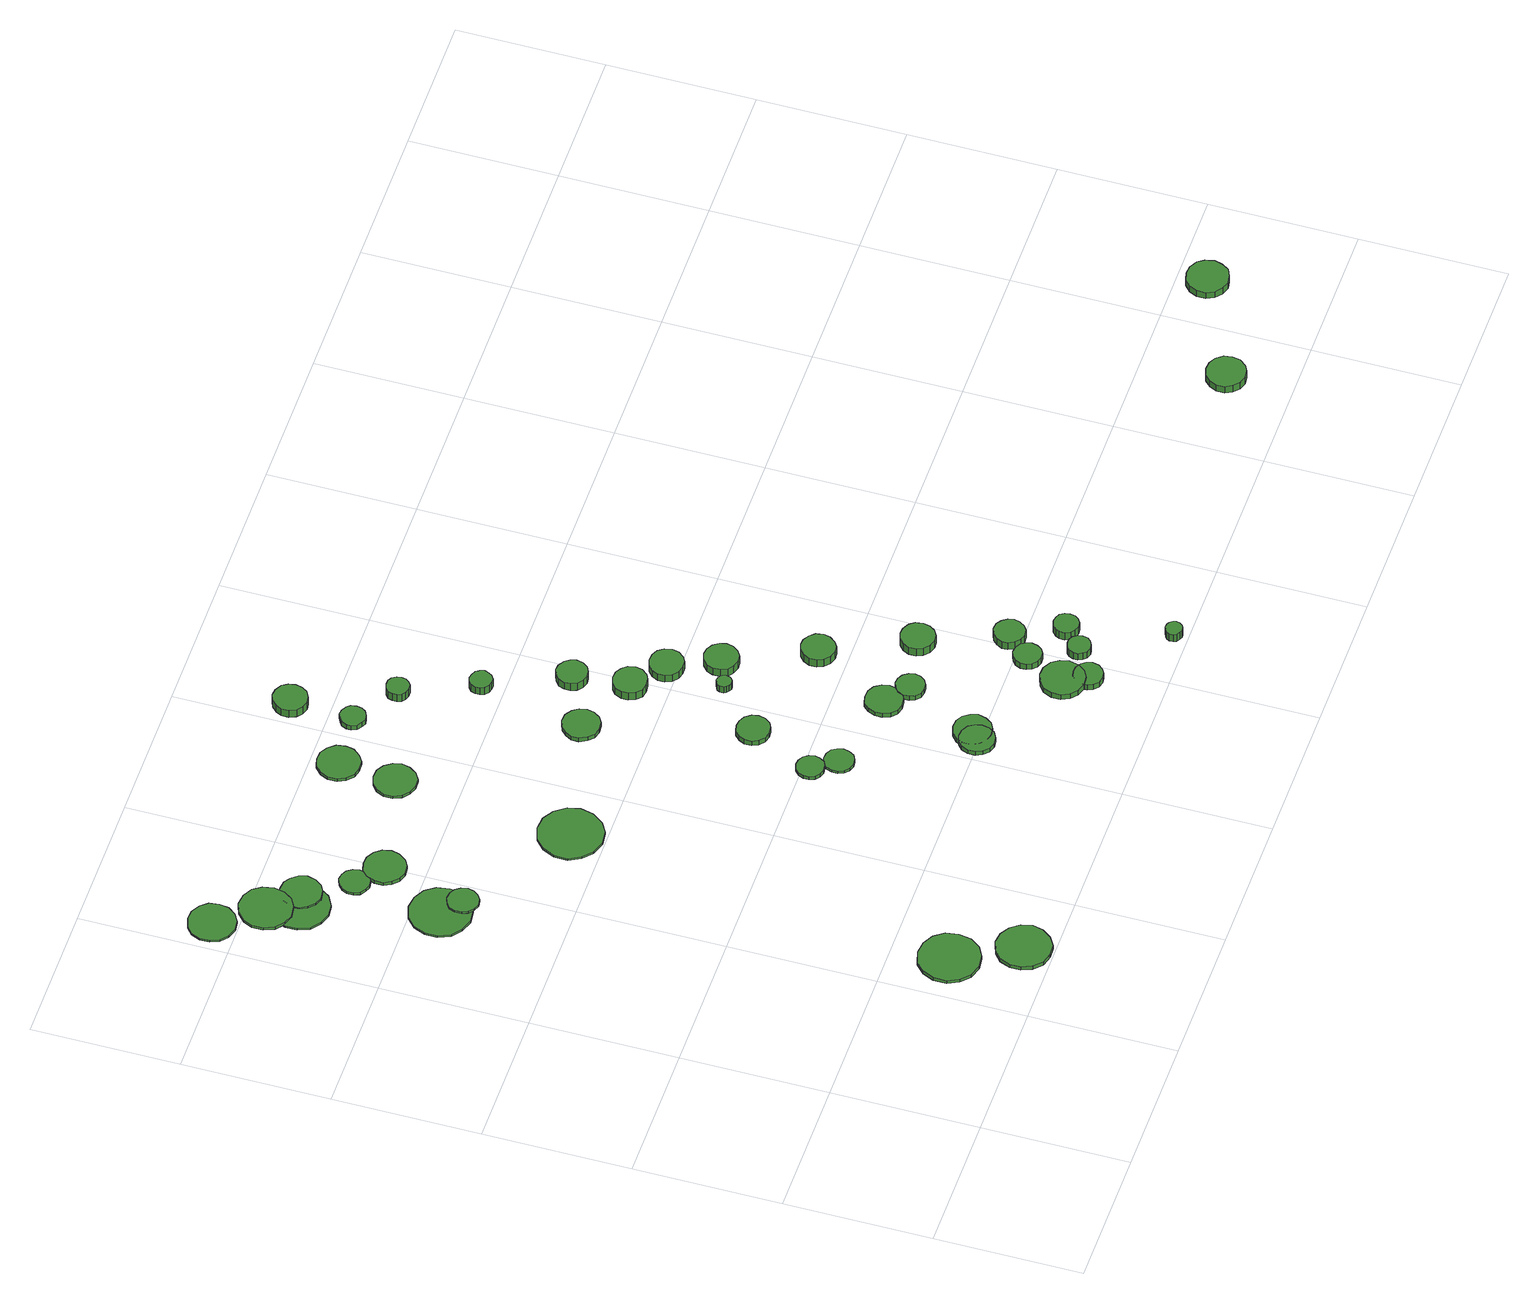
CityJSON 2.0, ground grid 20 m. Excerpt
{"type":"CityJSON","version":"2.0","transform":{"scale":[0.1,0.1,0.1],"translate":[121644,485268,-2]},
"CityObjects":{
"tree1":{"type":"SolitaryVegetationObject","attributes":{"function":"something"},"geometry":[{"type":"MultiSurface","lod":"1","boundaries":[[[0,1,2,3,4,5,6,7,8,9,10,11,12,13,14]],[[15,16,17,18,19,20,21,22,23,24,25,26,27,28,29]],[[0,29,28,1]],[[1,28,27,2]],[[2,27,26,3]],[[3,26,25,4]],[[4,25,24,5]],[[5,24,23,6]],[[6,23,22,7]],[[7,22,21,8]],[[8,21,20,9]],[[9,20,19,10]],[[10,19,18,11]],[[11,18,17,12]],[[12,17,16,13]],[[13,16,15,14]],[[14,15,29,0]]]}]},
"tree2":{"type":"SolitaryVegetationObject","attributes":{"function":"something"},"geometry":[{"type":"MultiSurface","lod":"1","boundaries":[[[30,31,32,33,34,35,36,37,38,39,40,41,42,43,44]],[[45,46,47,48,49,50,51,52,53,54,55,56,57,58,59]],[[30,59,58,31]],[[31,58,57,32]],[[32,57,56,33]],[[33,56,55,34]],[[34,55,54,35]],[[35,54,53,36]],[[36,53,52,37]],[[37,52,51,38]],[[38,51,50,39]],[[39,50,49,40]],[[40,49,48,41]],[[41,48,47,42]],[[42,47,46,43]],[[43,46,45,44]],[[44,45,59,30]]]}]},
"tree3":{"type":"SolitaryVegetationObject","attributes":{"function":"something"},"geometry":[{"type":"MultiSurface","lod":"1","boundaries":[[[60,61,62,63,64,65,66,67,68,69,70,71,72,73,74]],[[75,76,77,78,79,80,81,82,83,84,85,86,87,88,89]],[[60,89,88,61]],[[61,88,87,62]],[[62,87,86,63]],[[63,86,85,64]],[[64,85,84,65]],[[65,84,83,66]],[[66,83,82,67]],[[67,82,81,68]],[[68,81,80,69]],[[69,80,79,70]],[[70,79,78,71]],[[71,78,77,72]],[[72,77,76,73]],[[73,76,75,74]],[[74,75,89,60]]]}]},
"tree4":{"type":"SolitaryVegetationObject","attributes":{"function":"something"},"geometry":[{"type":"MultiSurface","lod":"1","boundaries":[[[90,91,92,93,94,95,96,97,98,99,100,101,102,103,104]],[[105,106,107,108,109,110,111,112,113,114,115,116,117,118,119]],[[90,119,118,91]],[[91,118,117,92]],[[92,117,116,93]],[[93,116,115,94]],[[94,115,114,95]],[[95,114,113,96]],[[96,113,112,97]],[[97,112,111,98]],[[98,111,110,99]],[[99,110,109,100]],[[100,109,108,101]],[[101,108,107,102]],[[102,107,106,103]],[[103,106,105,104]],[[104,105,119,90]]]}]},
"tree5":{"type":"SolitaryVegetationObject","attributes":{"function":"something"},"geometry":[{"type":"MultiSurface","lod":"1","boundaries":[[[120,121,122,123,124,125,126,127,128,129,130,131,132,133,134]],[[135,136,137,138,139,140,141,142,143,144,145,146,147,148,149]],[[120,149,148,121]],[[121,148,147,122]],[[122,147,146,123]],[[123,146,145,124]],[[124,145,144,125]],[[125,144,143,126]],[[126,143,142,127]],[[127,142,141,128]],[[128,141,140,129]],[[129,140,139,130]],[[130,139,138,131]],[[131,138,137,132]],[[132,137,136,133]],[[133,136,135,134]],[[134,135,149,120]]]}]},
"tree6":{"type":"SolitaryVegetationObject","attributes":{"function":"something"},"geometry":[{"type":"MultiSurface","lod":"1","boundaries":[[[150,151,152,153,154,155,156,157,158,159,160,161,162,163,164]],[[165,166,167,168,169,170,171,172,173,174,175,176,177,178,179]],[[150,179,178,151]],[[151,178,177,152]],[[152,177,176,153]],[[153,176,175,154]],[[154,175,174,155]],[[155,174,173,156]],[[156,173,172,157]],[[157,172,171,158]],[[158,171,170,159]],[[159,170,169,160]],[[160,169,168,161]],[[161,168,167,162]],[[162,167,166,163]],[[163,166,165,164]],[[164,165,179,150]]]}]},
"tree7":{"type":"SolitaryVegetationObject","attributes":{"function":"something"},"geometry":[{"type":"MultiSurface","lod":"1","boundaries":[[[180,181,182,183,184,185,186,187,188,189,190,191,192,193,194]],[[195,196,197,198,199,200,201,202,203,204,205,206,207,208,209]],[[180,209,208,181]],[[181,208,207,182]],[[182,207,206,183]],[[183,206,205,184]],[[184,205,204,185]],[[185,204,203,186]],[[186,203,202,187]],[[187,202,201,188]],[[188,201,200,189]],[[189,200,199,190]],[[190,199,198,191]],[[191,198,197,192]],[[192,197,196,193]],[[193,196,195,194]],[[194,195,209,180]]]}]},
"tree8":{"type":"SolitaryVegetationObject","attributes":{"function":"something"},"geometry":[{"type":"MultiSurface","lod":"1","boundaries":[[[210,211,212,213,214,215,216,217,218,219,220,221,222,223,224]],[[225,226,227,228,229,230,231,232,233,234,235,236,237,238,239]],[[210,239,238,211]],[[211,238,237,212]],[[212,237,236,213]],[[213,236,235,214]],[[214,235,234,215]],[[215,234,233,216]],[[216,233,232,217]],[[217,232,231,218]],[[218,231,230,219]],[[219,230,229,220]],[[220,229,228,221]],[[221,228,227,222]],[[222,227,226,223]],[[223,226,225,224]],[[224,225,239,210]]]}]},
"tree9":{"type":"SolitaryVegetationObject","attributes":{"function":"something"},"geometry":[{"type":"MultiSurface","lod":"1","boundaries":[[[240,241,242,243,244,245,246,247,248,249,250,251,252,253,254]],[[255,256,257,258,259,260,261,262,263,264,265,266,267,268,269]],[[240,269,268,241]],[[241,268,267,242]],[[242,267,266,243]],[[243,266,265,244]],[[244,265,264,245]],[[245,264,263,246]],[[246,263,262,247]],[[247,262,261,248]],[[248,261,260,249]],[[249,260,259,250]],[[250,259,258,251]],[[251,258,257,252]],[[252,257,256,253]],[[253,256,255,254]],[[254,255,269,240]]]}]},
"tree10":{"type":"SolitaryVegetationObject","attributes":{"function":"something"},"geometry":[{"type":"MultiSurface","lod":"1","boundaries":[[[270,271,272,273,274,275,276,277,278,279,280,281,282,283,284]],[[285,286,287,288,289,290,291,292,293,294,295,296,297,298,299]],[[270,299,298,271]],[[271,298,297,272]],[[272,297,296,273]],[[273,296,295,274]],[[274,295,294,275]],[[275,294,293,276]],[[276,293,292,277]],[[277,292,291,278]],[[278,291,290,279]],[[279,290,289,280]],[[280,289,288,281]],[[281,288,287,282]],[[282,287,286,283]],[[283,286,285,284]],[[284,285,299,270]]]}]},
"tree11":{"type":"SolitaryVegetationObject","attributes":{"function":"something"},"geometry":[{"type":"MultiSurface","lod":"1","boundaries":[[[300,301,302,303,304,305,306,307,308,309,310,311,312,313,314]],[[315,316,317,318,319,320,321,322,323,324,325,326,327,328,329]],[[300,329,328,301]],[[301,328,327,302]],[[302,327,326,303]],[[303,326,325,304]],[[304,325,324,305]],[[305,324,323,306]],[[306,323,322,307]],[[307,322,321,308]],[[308,321,320,309]],[[309,320,319,310]],[[310,319,318,311]],[[311,318,317,312]],[[312,317,316,313]],[[313,316,315,314]],[[314,315,329,300]]]}]},
"tree12":{"type":"SolitaryVegetationObject","attributes":{"function":"something"},"geometry":[{"type":"MultiSurface","lod":"1","boundaries":[[[330,331,332,333,334,335,336,337,338,339,340,341,342,343,344]],[[345,346,347,348,349,350,351,352,353,354,355,356,357,358,359]],[[330,359,358,331]],[[331,358,357,332]],[[332,357,356,333]],[[333,356,355,334]],[[334,355,354,335]],[[335,354,353,336]],[[336,353,352,337]],[[337,352,351,338]],[[338,351,350,339]],[[339,350,349,340]],[[340,349,348,341]],[[341,348,347,342]],[[342,347,346,343]],[[343,346,345,344]],[[344,345,359,330]]]}]},
"tree13":{"type":"SolitaryVegetationObject","attributes":{"function":"something"},"geometry":[{"type":"MultiSurface","lod":"1","boundaries":[[[360,361,362,363,364,365,366,367,368,369,370,371,372,373,374]],[[375,376,377,378,379,380,381,382,383,384,385,386,387,388,389]],[[360,389,388,361]],[[361,388,387,362]],[[362,387,386,363]],[[363,386,385,364]],[[364,385,384,365]],[[365,384,383,366]],[[366,383,382,367]],[[367,382,381,368]],[[368,381,380,369]],[[369,380,379,370]],[[370,379,378,371]],[[371,378,377,372]],[[372,377,376,373]],[[373,376,375,374]],[[374,375,389,360]]]}]},
"tree14":{"type":"SolitaryVegetationObject","attributes":{"function":"something"},"geometry":[{"type":"MultiSurface","lod":"1","boundaries":[[[390,391,392,393,394,395,396,397,398,399,400,401,402,403,404]],[[405,406,407,408,409,410,411,412,413,414,415,416,417,418,419]],[[390,419,418,391]],[[391,418,417,392]],[[392,417,416,393]],[[393,416,415,394]],[[394,415,414,395]],[[395,414,413,396]],[[396,413,412,397]],[[397,412,411,398]],[[398,411,410,399]],[[399,410,409,400]],[[400,409,408,401]],[[401,408,407,402]],[[402,407,406,403]],[[403,406,405,404]],[[404,405,419,390]]]}]},
"tree15":{"type":"SolitaryVegetationObject","attributes":{"function":"something"},"geometry":[{"type":"MultiSurface","lod":"1","boundaries":[[[420,421,422,423,424,425,426,427,428,429,430,431,432,433,434]],[[435,436,437,438,439,440,441,442,443,444,445,446,447,448,449]],[[420,449,448,421]],[[421,448,447,422]],[[422,447,446,423]],[[423,446,445,424]],[[424,445,444,425]],[[425,444,443,426]],[[426,443,442,427]],[[427,442,441,428]],[[428,441,440,429]],[[429,440,439,430]],[[430,439,438,431]],[[431,438,437,432]],[[432,437,436,433]],[[433,436,435,434]],[[434,435,449,420]]]}]},
"tree16":{"type":"SolitaryVegetationObject","attributes":{"function":"something"},"geometry":[{"type":"MultiSurface","lod":"1","boundaries":[[[450,451,452,453,454,455,456,457,458,459,460,461,462,463,464]],[[465,466,467,468,469,470,471,472,473,474,475,476,477,478,479]],[[450,479,478,451]],[[451,478,477,452]],[[452,477,476,453]],[[453,476,475,454]],[[454,475,474,455]],[[455,474,473,456]],[[456,473,472,457]],[[457,472,471,458]],[[458,471,470,459]],[[459,470,469,460]],[[460,469,468,461]],[[461,468,467,462]],[[462,467,466,463]],[[463,466,465,464]],[[464,465,479,450]]]}]},
"tree17":{"type":"SolitaryVegetationObject","attributes":{"function":"something"},"geometry":[{"type":"MultiSurface","lod":"1","boundaries":[[[480,481,482,483,484,485,486,487,488,489,490,491,492,493,494]],[[495,496,497,498,499,500,501,502,503,504,505,506,507,508,509]],[[480,509,508,481]],[[481,508,507,482]],[[482,507,506,483]],[[483,506,505,484]],[[484,505,504,485]],[[485,504,503,486]],[[486,503,502,487]],[[487,502,501,488]],[[488,501,500,489]],[[489,500,499,490]],[[490,499,498,491]],[[491,498,497,492]],[[492,497,496,493]],[[493,496,495,494]],[[494,495,509,480]]]}]},
"tree18":{"type":"SolitaryVegetationObject","attributes":{"function":"something"},"geometry":[{"type":"MultiSurface","lod":"1","boundaries":[[[510,511,512,513,514,515,516,517,518,519,520,521,522,523,524]],[[525,526,527,528,529,530,531,532,533,534,535,536,537,538,539]],[[510,539,538,511]],[[511,538,537,512]],[[512,537,536,513]],[[513,536,535,514]],[[514,535,534,515]],[[515,534,533,516]],[[516,533,532,517]],[[517,532,531,518]],[[518,531,530,519]],[[519,530,529,520]],[[520,529,528,521]],[[521,528,527,522]],[[522,527,526,523]],[[523,526,525,524]],[[524,525,539,510]]]}]},
"tree19":{"type":"SolitaryVegetationObject","attributes":{"function":"something"},"geometry":[{"type":"MultiSurface","lod":"1","boundaries":[[[540,541,542,543,544,545,546,547,548,549,550,551,552,553,554]],[[555,556,557,558,559,560,561,562,563,564,565,566,567,568,569]],[[540,569,568,541]],[[541,568,567,542]],[[542,567,566,543]],[[543,566,565,544]],[[544,565,564,545]],[[545,564,563,546]],[[546,563,562,547]],[[547,562,561,548]],[[548,561,560,549]],[[549,560,559,550]],[[550,559,558,551]],[[551,558,557,552]],[[552,557,556,553]],[[553,556,555,554]],[[554,555,569,540]]]}]},
"tree20":{"type":"SolitaryVegetationObject","attributes":{"function":"something"},"geometry":[{"type":"MultiSurface","lod":"1","boundaries":[[[570,571,572,573,574,575,576,577,578,579,580,581,582,583,584]],[[585,586,587,588,589,590,591,592,593,594,595,596,597,598,599]],[[570,599,598,571]],[[571,598,597,572]],[[572,597,596,573]],[[573,596,595,574]],[[574,595,594,575]],[[575,594,593,576]],[[576,593,592,577]],[[577,592,591,578]],[[578,591,590,579]],[[579,590,589,580]],[[580,589,588,581]],[[581,588,587,582]],[[582,587,586,583]],[[583,586,585,584]],[[584,585,599,570]]]}]},
"tree21":{"type":"SolitaryVegetationObject","attributes":{"function":"something"},"geometry":[{"type":"MultiSurface","lod":"1","boundaries":[[[600,601,602,603,604,605,606,607,608,609,610,611,612,613,614]],[[615,616,617,618,619,620,621,622,623,624,625,626,627,628,629]],[[600,629,628,601]],[[601,628,627,602]],[[602,627,626,603]],[[603,626,625,604]],[[604,625,624,605]],[[605,624,623,606]],[[606,623,622,607]],[[607,622,621,608]],[[608,621,620,609]],[[609,620,619,610]],[[610,619,618,611]],[[611,618,617,612]],[[612,617,616,613]],[[613,616,615,614]],[[614,615,629,600]]]}]},
"tree22":{"type":"SolitaryVegetationObject","attributes":{"function":"something"},"geometry":[{"type":"MultiSurface","lod":"1","boundaries":[[[630,631,632,633,634,635,636,637,638,639,640,641,642,643,644]],[[645,646,647,648,649,650,651,652,653,654,655,656,657,658,659]],[[630,659,658,631]],[[631,658,657,632]],[[632,657,656,633]],[[633,656,655,634]],[[634,655,654,635]],[[635,654,653,636]],[[636,653,652,637]],[[637,652,651,638]],[[638,651,650,639]],[[639,650,649,640]],[[640,649,648,641]],[[641,648,647,642]],[[642,647,646,643]],[[643,646,645,644]],[[644,645,659,630]]]}]},
"tree23":{"type":"SolitaryVegetationObject","attributes":{"function":"something"},"geometry":[{"type":"MultiSurface","lod":"1","boundaries":[[[660,661,662,663,664,665,666,667,668,669,670,671,672,673,674]],[[675,676,677,678,679,680,681,682,683,684,685,686,687,688,689]],[[660,689,688,661]],[[661,688,687,662]],[[662,687,686,663]],[[663,686,685,664]],[[664,685,684,665]],[[665,684,683,666]],[[666,683,682,667]],[[667,682,681,668]],[[668,681,680,669]],[[669,680,679,670]],[[670,679,678,671]],[[671,678,677,672]],[[672,677,676,673]],[[673,676,675,674]],[[674,675,689,660]]]}]},
"tree24":{"type":"SolitaryVegetationObject","attributes":{"function":"something"},"geometry":[{"type":"MultiSurface","lod":"1","boundaries":[[[690,691,692,693,694,695,696,697,698,699,700,701,702,703,704]],[[705,706,707,708,709,710,711,712,713,714,715,716,717,718,719]],[[690,719,718,691]],[[691,718,717,692]],[[692,717,716,693]],[[693,716,715,694]],[[694,715,714,695]],[[695,714,713,696]],[[696,713,712,697]],[[697,712,711,698]],[[698,711,710,699]],[[699,710,709,700]],[[700,709,708,701]],[[701,708,707,702]],[[702,707,706,703]],[[703,706,705,704]],[[704,705,719,690]]]}]},
"tree25":{"type":"SolitaryVegetationObject","attributes":{"function":"something"},"geometry":[{"type":"MultiSurface","lod":"1","boundaries":[[[720,721,722,723,724,725,726,727,728,729,730,731,732,733,734]],[[735,736,737,738,739,740,741,742,743,744,745,746,747,748,749]],[[720,749,748,721]],[[721,748,747,722]],[[722,747,746,723]],[[723,746,745,724]],[[724,745,744,725]],[[725,744,743,726]],[[726,743,742,727]],[[727,742,741,728]],[[728,741,740,729]],[[729,740,739,730]],[[730,739,738,731]],[[731,738,737,732]],[[732,737,736,733]],[[733,736,735,734]],[[734,735,749,720]]]}]},
"tree26":{"type":"SolitaryVegetationObject","attributes":{"function":"something"},"geometry":[{"type":"MultiSurface","lod":"1","boundaries":[[[750,751,752,753,754,755,756,757,758,759,760,761,762,763,764]],[[765,766,767,768,769,770,771,772,773,774,775,776,777,778,779]],[[750,779,778,751]],[[751,778,777,752]],[[752,777,776,753]],[[753,776,775,754]],[[754,775,774,755]],[[755,774,773,756]],[[756,773,772,757]],[[757,772,771,758]],[[758,771,770,759]],[[759,770,769,760]],[[760,769,768,761]],[[761,768,767,762]],[[762,767,766,763]],[[763,766,765,764]],[[764,765,779,750]]]}]},
"tree27":{"type":"SolitaryVegetationObject","attributes":{"function":"something"},"geometry":[{"type":"MultiSurface","lod":"1","boundaries":[[[780,781,782,783,784,785,786,787,788,789,790,791,792,793,794]],[[795,796,797,798,799,800,801,802,803,804,805,806,807,808,809]],[[780,809,808,781]],[[781,808,807,782]],[[782,807,806,783]],[[783,806,805,784]],[[784,805,804,785]],[[785,804,803,786]],[[786,803,802,787]],[[787,802,801,788]],[[788,801,800,789]],[[789,800,799,790]],[[790,799,798,791]],[[791,798,797,792]],[[792,797,796,793]],[[793,796,795,794]],[[794,795,809,780]]]}]},
"tree28":{"type":"SolitaryVegetationObject","attributes":{"function":"something"},"geometry":[{"type":"MultiSurface","lod":"1","boundaries":[[[810,811,812,813,814,815,816,817,818,819,820,821,822,823,824]],[[825,826,827,828,829,830,831,832,833,834,835,836,837,838,839]],[[810,839,838,811]],[[811,838,837,812]],[[812,837,836,813]],[[813,836,835,814]],[[814,835,834,815]],[[815,834,833,816]],[[816,833,832,817]],[[817,832,831,818]],[[818,831,830,819]],[[819,830,829,820]],[[820,829,828,821]],[[821,828,827,822]],[[822,827,826,823]],[[823,826,825,824]],[[824,825,839,810]]]}]},
"tree29":{"type":"SolitaryVegetationObject","attributes":{"function":"something"},"geometry":[{"type":"MultiSurface","lod":"1","boundaries":[[[840,841,842,843,844,845,846,847,848,849,850,851,852,853,854]],[[855,856,857,858,859,860,861,862,863,864,865,866,867,868,869]],[[840,869,868,841]],[[841,868,867,842]],[[842,867,866,843]],[[843,866,865,844]],[[844,865,864,845]],[[845,864,863,846]],[[846,863,862,847]],[[847,862,861,848]],[[848,861,860,849]],[[849,860,859,850]],[[850,859,858,851]],[[851,858,857,852]],[[852,857,856,853]],[[853,856,855,854]],[[854,855,869,840]]]}]},
"tree30":{"type":"SolitaryVegetationObject","attributes":{"function":"something"},"geometry":[{"type":"MultiSurface","lod":"1","boundaries":[[[870,871,872,873,874,875,876,877,878,879,880,881,882,883,884]],[[885,886,887,888,889,890,891,892,893,894,895,896,897,898,899]],[[870,899,898,871]],[[871,898,897,872]],[[872,897,896,873]],[[873,896,895,874]],[[874,895,894,875]],[[875,894,893,876]],[[876,893,892,877]],[[877,892,891,878]],[[878,891,890,879]],[[879,890,889,880]],[[880,889,888,881]],[[881,888,887,882]],[[882,887,886,883]],[[883,886,885,884]],[[884,885,899,870]]]}]},
"tree31":{"type":"SolitaryVegetationObject","attributes":{"function":"something"},"geometry":[{"type":"MultiSurface","lod":"1","boundaries":[[[900,901,902,903,904,905,906,907,908,909,910,911,912,913,914]],[[915,916,917,918,919,920,921,922,923,924,925,926,927,928,929]],[[900,929,928,901]],[[901,928,927,902]],[[902,927,926,903]],[[903,926,925,904]],[[904,925,924,905]],[[905,924,923,906]],[[906,923,922,907]],[[907,922,921,908]],[[908,921,920,909]],[[909,920,919,910]],[[910,919,918,911]],[[911,918,917,912]],[[912,917,916,913]],[[913,916,915,914]],[[914,915,929,900]]]}]},
"tree32":{"type":"SolitaryVegetationObject","attributes":{"function":"something"},"geometry":[{"type":"MultiSurface","lod":"1","boundaries":[[[930,931,932,933,934,935,936,937,938,939,940,941,942,943,944]],[[945,946,947,948,949,950,951,952,953,954,955,956,957,958,959]],[[930,959,958,931]],[[931,958,957,932]],[[932,957,956,933]],[[933,956,955,934]],[[934,955,954,935]],[[935,954,953,936]],[[936,953,952,937]],[[937,952,951,938]],[[938,951,950,939]],[[939,950,949,940]],[[940,949,948,941]],[[941,948,947,942]],[[942,947,946,943]],[[943,946,945,944]],[[944,945,959,930]]]}]},
"tree33":{"type":"SolitaryVegetationObject","attributes":{"function":"something"},"geometry":[{"type":"MultiSurface","lod":"1","boundaries":[[[960,961,962,963,964,965,966,967,968,969,970,971,972,973,974]],[[975,976,977,978,979,980,981,982,983,984,985,986,987,988,989]],[[960,989,988,961]],[[961,988,987,962]],[[962,987,986,963]],[[963,986,985,964]],[[964,985,984,965]],[[965,984,983,966]],[[966,983,982,967]],[[967,982,981,968]],[[968,981,980,969]],[[969,980,979,970]],[[970,979,978,971]],[[971,978,977,972]],[[972,977,976,973]],[[973,976,975,974]],[[974,975,989,960]]]}]},
"tree34":{"type":"SolitaryVegetationObject","attributes":{"function":"something"},"geometry":[{"type":"MultiSurface","lod":"1","boundaries":[[[990,991,992,993,994,995,996,997,998,999,1000,1001,1002,1003,1004]],[[1005,1006,1007,1008,1009,1010,1011,1012,1013,1014,1015,1016,1017,1018,1019]],[[990,1019,1018,991]],[[991,1018,1017,992]],[[992,1017,1016,993]],[[993,1016,1015,994]],[[994,1015,1014,995]],[[995,1014,1013,996]],[[996,1013,1012,997]],[[997,1012,1011,998]],[[998,1011,1010,999]],[[999,1010,1009,1000]],[[1000,1009,1008,1001]],[[1001,1008,1007,1002]],[[1002,1007,1006,1003]],[[1003,1006,1005,1004]],[[1004,1005,1019,990]]]}]},
"tree35":{"type":"SolitaryVegetationObject","attributes":{"function":"something"},"geometry":[{"type":"MultiSurface","lod":"1","boundaries":[[[1020,1021,1022,1023,1024,1025,1026,1027,1028,1029,1030,1031,1032,1033,1034]],[[1035,1036,1037,1038,1039,1040,1041,1042,1043,1044,1045,1046,1047,1048,1049]],[[1020,1049,1048,1021]],[[1021,1048,1047,1022]],[[1022,1047,1046,1023]],[[1023,1046,1045,1024]],[[1024,1045,1044,1025]],[[1025,1044,1043,1026]],[[1026,1043,1042,1027]],[[1027,1042,1041,1028]],[[1028,1041,1040,1029]],[[1029,1040,1039,1030]],[[1030,1039,1038,1031]],[[1031,1038,1037,1032]],[[1032,1037,1036,1033]],[[1033,1036,1035,1034]],[[1034,1035,1049,1020]]]}]},
"tree36":{"type":"SolitaryVegetationObject","attributes":{"function":"something"},"geometry":[{"type":"MultiSurface","lod":"1","boundaries":[[[1050,1051,1052,1053,1054,1055,1056,1057,1058,1059,1060,1061,1062,1063,1064]],[[1065,1066,1067,1068,1069,1070,1071,1072,1073,1074,1075,1076,1077,1078,1079]],[[1050,1079,1078,1051]],[[1051,1078,1077,1052]],[[1052,1077,1076,1053]],[[1053,1076,1075,1054]],[[1054,1075,1074,1055]],[[1055,1074,1073,1056]],[[1056,1073,1072,1057]],[[1057,1072,1071,1058]],[[1058,1071,1070,1059]],[[1059,1070,1069,1060]],[[1060,1069,1068,1061]],[[1061,1068,1067,1062]],[[1062,1067,1066,1063]],[[1063,1066,1065,1064]],[[1064,1065,1079,1050]]]}]},
"tree37":{"type":"SolitaryVegetationObject","attributes":{"function":"something"},"geometry":[{"type":"MultiSurface","lod":"1","boundaries":[[[1080,1081,1082,1083,1084,1085,1086,1087,1088,1089,1090,1091,1092,1093,1094]],[[1095,1096,1097,1098,1099,1100,1101,1102,1103,1104,1105,1106,1107,1108,1109]],[[1080,1109,1108,1081]],[[1081,1108,1107,1082]],[[1082,1107,1106,1083]],[[1083,1106,1105,1084]],[[1084,1105,1104,1085]],[[1085,1104,1103,1086]],[[1086,1103,1102,1087]],[[1087,1102,1101,1088]],[[1088,1101,1100,1089]],[[1089,1100,1099,1090]],[[1090,1099,1098,1091]],[[1091,1098,1097,1092]],[[1092,1097,1096,1093]],[[1093,1096,1095,1094]],[[1094,1095,1109,1080]]]}]},
"tree38":{"type":"SolitaryVegetationObject","attributes":{"function":"something"},"geometry":[{"type":"MultiSurface","lod":"1","boundaries":[[[1110,1111,1112,1113,1114,1115,1116,1117,1118,1119,1120,1121,1122,1123,1124]],[[1125,1126,1127,1128,1129,1130,1131,1132,1133,1134,1135,1136,1137,1138,1139]],[[1110,1139,1138,1111]],[[1111,1138,1137,1112]],[[1112,1137,1136,1113]],[[1113,1136,1135,1114]],[[1114,1135,1134,1115]],[[1115,1134,1133,1116]],[[1116,1133,1132,1117]],[[1117,1132,1131,1118]],[[1118,1131,1130,1119]],[[1119,1130,1129,1120]],[[1120,1129,1128,1121]],[[1121,1128,1127,1122]],[[1122,1127,1126,1123]],[[1123,1126,1125,1124]],[[1124,1125,1139,1110]]]}]},
"tree39":{"type":"SolitaryVegetationObject","attributes":{"function":"something"},"geometry":[{"type":"MultiSurface","lod":"1","boundaries":[[[1140,1141,1142,1143,1144,1145,1146,1147,1148,1149,1150,1151,1152,1153,1154]],[[1155,1156,1157,1158,1159,1160,1161,1162,1163,1164,1165,1166,1167,1168,1169]],[[1140,1169,1168,1141]],[[1141,1168,1167,1142]],[[1142,1167,1166,1143]],[[1143,1166,1165,1144]],[[1144,1165,1164,1145]],[[1145,1164,1163,1146]],[[1146,1163,1162,1147]],[[1147,1162,1161,1148]],[[1148,1161,1160,1149]],[[1149,1160,1159,1150]],[[1150,1159,1158,1151]],[[1151,1158,1157,1152]],[[1152,1157,1156,1153]],[[1153,1156,1155,1154]],[[1154,1155,1169,1140]]]}]},
"tree40":{"type":"SolitaryVegetationObject","attributes":{"function":"something"},"geometry":[{"type":"MultiSurface","lod":"1","boundaries":[[[1170,1171,1172,1173,1174,1175,1176,1177,1178,1179,1180,1181,1182,1183,1184]],[[1185,1186,1187,1188,1189,1190,1191,1192,1193,1194,1195,1196,1197,1198,1199]],[[1170,1199,1198,1171]],[[1171,1198,1197,1172]],[[1172,1197,1196,1173]],[[1173,1196,1195,1174]],[[1174,1195,1194,1175]],[[1175,1194,1193,1176]],[[1176,1193,1192,1177]],[[1177,1192,1191,1178]],[[1178,1191,1190,1179]],[[1179,1190,1189,1180]],[[1180,1189,1188,1181]],[[1181,1188,1187,1182]],[[1182,1187,1186,1183]],[[1183,1186,1185,1184]],[[1184,1185,1199,1170]]]}]},
"tree41":{"type":"SolitaryVegetationObject","attributes":{"function":"something"},"geometry":[{"type":"MultiSurface","lod":"1","boundaries":[[[1200,1201,1202,1203,1204,1205,1206,1207,1208,1209,1210,1211,1212,1213,1214]],[[1215,1216,1217,1218,1219,1220,1221,1222,1223,1224,1225,1226,1227,1228,1229]],[[1200,1229,1228,1201]],[[1201,1228,1227,1202]],[[1202,1227,1226,1203]],[[1203,1226,1225,1204]],[[1204,1225,1224,1205]],[[1205,1224,1223,1206]],[[1206,1223,1222,1207]],[[1207,1222,1221,1208]],[[1208,1221,1220,1209]],[[1209,1220,1219,1210]],[[1210,1219,1218,1211]],[[1211,1218,1217,1212]],[[1212,1217,1216,1213]],[[1213,1216,1215,1214]],[[1214,1215,1229,1200]]]}]}
},
"vertices":[
[298,122,15],[295,139,15],[285,153,15],[270,161,15],[253,163,15],[236,158,15],[224,146,15],[217,131,15],[217,113,15],[224,98,15],[236,86,15],[253,81,15],[270,83,15],[285,91,15],[295,105,15],[295,105,10],[285,91,10],[270,83,10],[253,81,10],[236,86,10],[224,98,10],[217,113,10],[217,131,10],[224,146,10],[236,158,10],[253,163,10],[270,161,10],[285,153,10],[295,139,10],[298,122,10],
[340,37,16],[336,52,16],[327,64,16],[314,72,16],[299,74,16],[284,69,16],[273,59,16],[267,45,16],[267,30,16],[273,16,16],[284,5,16],[299,1,16],[314,2,16],[327,10,16],[336,22,16],[336,22,10],[327,10,10],[314,2,10],[299,1,10],[284,5,10],[273,16,10],[267,30,10],[267,45,10],[273,59,10],[284,69,10],[299,74,10],[314,72,10],[327,64,10],[336,52,10],[340,37,10],
[68,1033,13],[66,1046,13],[58,1056,13],[46,1063,13],[33,1064,13],[20,1060,13],[10,1051,13],[5,1039,13],[5,1026,13],[10,1014,13],[20,1005,13],[33,1001,13],[46,1002,13],[58,1009,13],[66,1020,13],[66,1020,10],[58,1009,10],[46,1002,10],[33,1001,10],[20,1005,10],[10,1014,10],[5,1026,10],[5,1039,10],[10,1051,10],[20,1060,10],[33,1064,10],[46,1063,10],[58,1056,10],[66,1046,10],[68,1033,10],
[114,974,15],[111,989,15],[103,1001,15],[90,1008,15],[75,1010,15],[61,1005,15],[50,995,15],[44,982,15],[44,967,15],[50,953,15],[61,944,15],[75,939,15],[90,941,15],[103,948,15],[111,960,15],[111,960,11],[103,948,11],[90,941,11],[75,939,11],[61,944,11],[50,953,11],[44,967,11],[44,982,11],[50,995,11],[61,1005,11],[75,1010,11],[90,1008,11],[103,1001,11],[111,989,11],[114,974,11],
[188,764,5],[185,781,5],[175,795,5],[160,803,5],[143,805,5],[126,800,5],[113,788,5],[106,772,5],[106,755,5],[113,739,5],[126,728,5],[143,722,5],[160,724,5],[175,733,5],[185,747,5],[185,747,2],[175,733,2],[160,724,2],[143,722,2],[126,728,2],[113,739,2],[106,755,2],[106,772,2],[113,788,2],[126,800,2],[143,805,2],[160,803,2],[175,795,2],[185,781,2],[188,764,2],
[136,934,13],[132,950,13],[123,964,13],[108,972,13],[92,973,13],[77,968,13],[64,957,13],[58,942,13],[58,926,13],[64,911,13],[77,900,13],[92,895,13],[108,897,13],[123,905,13],[132,918,13],[132,918,10],[123,905,10],[108,897,10],[92,895,10],[77,900,10],[64,911,10],[58,926,10],[58,942,10],[64,957,10],[77,968,10],[92,973,10],[108,972,10],[123,964,10],[132,950,10],[136,934,10],
[192,741,9],[190,750,9],[185,757,9],[178,761,9],[169,762,9],[161,759,9],[154,754,9],[151,746,9],[151,737,9],[154,729,9],[161,723,9],[169,720,9],[178,721,9],[185,726,9],[190,733,9],[190,733,6],[185,726,6],[178,721,6],[169,720,6],[161,723,6],[154,729,6],[151,737,6],[151,746,6],[154,754,6],[161,759,6],[169,762,6],[178,761,6],[185,757,6],[190,750,6],[192,741,6],
[146,940,15],[143,951,15],[136,960,15],[127,966,15],[115,967,15],[104,963,15],[96,956,15],[91,945,15],[91,934,15],[96,924,15],[104,916,15],[115,912,15],[127,914,15],[136,919,15],[143,928,15],[143,928,11],[136,919,11],[127,914,11],[115,912,11],[104,916,11],[96,924,11],[91,934,11],[91,945,11],[96,956,11],[104,963,11],[115,967,11],[127,966,11],[136,960,11],[143,951,11],[146,940,11],
[176,880,15],[174,889,15],[169,896,15],[162,900,15],[154,901,15],[146,898,15],[139,892,15],[136,885,15],[136,876,15],[139,868,15],[146,863,15],[154,860,15],[162,861,15],[169,865,15],[174,872,15],[174,872,11],[169,865,11],[162,861,11],[154,860,11],[146,863,11],[139,868,11],[136,876,11],[136,885,11],[139,892,11],[146,898,11],[154,901,11],[162,900,11],[169,896,11],[174,889,11],[176,880,11],
[219,851,16],[216,863,16],[209,872,16],[199,878,16],[187,879,16],[176,876,16],[168,868,16],[163,857,16],[163,845,16],[168,835,16],[176,827,16],[187,823,16],[199,824,16],[209,830,16],[216,840,16],[216,840,11],[209,830,11],[199,824,11],[187,823,11],[176,827,11],[168,835,11],[163,845,11],[163,857,11],[168,868,11],[176,876,11],[187,879,11],[199,878,11],[209,872,11],[216,863,11],[219,851,11],
[363,645,12],[359,662,12],[348,677,12],[333,686,12],[315,688,12],[297,682,12],[284,670,12],[276,654,12],[276,635,12],[284,619,12],[297,607,12],[315,601,12],[333,603,12],[348,612,12],[359,627,12],[359,627,9],[348,612,9],[333,603,9],[315,601,9],[297,607,9],[284,619,9],[276,635,9],[276,654,9],[284,670,9],[297,682,9],[315,688,9],[333,686,9],[348,677,9],[359,662,9],[363,645,9],
[366,884,15],[363,895,15],[356,905,15],[346,911,15],[334,912,15],[323,908,15],[314,901,15],[309,890,15],[309,878,15],[314,867,15],[323,859,15],[334,855,15],[346,856,15],[356,862,15],[363,872,15],[363,872,11],[356,862,11],[346,856,11],[334,855,11],[323,859,11],[314,867,11],[309,878,11],[309,890,11],[314,901,11],[323,908,11],[334,912,11],[346,911,11],[356,905,11],[363,895,11],[366,884,11],
[372,960,17],[370,972,17],[362,982,17],[352,988,17],[340,989,17],[329,986,17],[320,977,17],[315,966,17],[315,954,17],[320,943,17],[329,935,17],[340,932,17],[352,933,17],[362,939,17],[370,949,17],[370,949,12],[362,939,12],[352,933,12],[340,932,12],[329,935,12],[320,943,12],[315,954,12],[315,966,12],[320,977,12],[329,986,12],[340,989,12],[352,988,12],[362,982,12],[370,972,12],[372,960,12],
[536,388,15],[534,396,15],[530,402,15],[523,406,15],[515,407,15],[508,405,15],[502,399,15],[499,392,15],[499,385,15],[502,377,15],[508,372,15],[515,370,15],[523,371,15],[530,374,15],[534,381,15],[534,381,10],[530,374,10],[523,371,10],[515,370,10],[508,372,10],[502,377,10],[499,385,10],[499,392,10],[502,399,10],[508,405,10],[515,407,10],[523,406,10],[530,402,10],[534,396,10],[536,388,10],
[559,357,14],[557,365,14],[553,372,14],[545,376,14],[537,377,14],[529,374,14],[523,369,14],[520,361,14],[520,353,14],[523,345,14],[529,340,14],[537,337,14],[545,338,14],[553,342,14],[557,349,14],[557,349,10],[553,342,10],[545,338,10],[537,337,10],[529,340,10],[523,345,10],[520,353,10],[520,361,10],[523,369,10],[529,374,10],[537,377,10],[545,376,10],[553,372,10],[557,365,10],[559,357,10],
[648,201,17],[646,210,17],[641,218,17],[632,223,17],[622,224,17],[613,221,17],[606,215,17],[602,206,17],[602,196,17],[606,187,17],[613,180,17],[622,177,17],[632,178,17],[641,183,17],[646,191,17],[646,191,10],[641,183,10],[632,178,10],[622,177,10],[613,180,10],[606,187,10],[602,196,10],[602,206,10],[606,215,10],[613,221,10],[622,224,10],[632,223,10],[641,218,10],[646,210,10],[648,201,10],
[578,476,18],[576,485,18],[570,493,18],[562,497,18],[553,498,18],[544,496,18],[537,489,18],[533,481,18],[533,471,18],[537,463,18],[544,457,18],[553,454,18],[562,455,18],[570,459,18],[576,467,18],[576,467,10],[570,459,10],[562,455,10],[553,454,10],[544,457,10],[537,463,10],[533,471,10],[533,481,10],[537,489,10],[544,496,10],[553,498,10],[562,497,10],[570,493,10],[576,485,10],[578,476,10],
[664,211,17],[661,221,17],[655,230,17],[646,235,17],[635,236,17],[625,233,17],[617,226,17],[612,216,17],[612,205,17],[617,195,17],[625,188,17],[635,185,17],[646,186,17],[655,191,17],[661,200,17],[661,200,10],[655,191,10],[646,186,10],[635,185,10],[625,188,10],[617,195,10],[612,205,10],[612,216,10],[617,226,10],[625,233,10],[635,236,10],[646,235,10],[655,230,10],[661,221,10],[664,211,10],
[523,687,18],[521,697,18],[515,705,18],[506,711,18],[495,712,18],[485,708,18],[478,701,18],[473,692,18],[473,682,18],[478,672,18],[485,665,18],[495,662,18],[506,663,18],[515,668,18],[521,677,18],[521,677,11],[515,668,11],[506,663,11],[495,662,11],[485,665,11],[478,672,11],[473,682,11],[473,692,11],[478,701,11],[485,708,11],[495,712,11],[506,711,11],[515,705,11],[521,697,11],[523,687,11],
[439,967,20],[438,974,20],[434,979,20],[427,983,20],[420,984,20],[414,981,20],[408,977,20],[405,970,20],[405,963,20],[408,956,20],[414,952,20],[420,949,20],[427,950,20],[434,954,20],[438,960,20],[438,960,12],[434,954,12],[427,950,12],[420,949,12],[414,952,12],[408,956,12],[405,963,12],[405,970,12],[408,977,12],[414,981,12],[420,984,12],[427,983,12],[434,979,12],[438,974,12],[439,967,12],
[446,1050,26],[444,1059,26],[439,1067,26],[430,1072,26],[421,1073,26],[412,1070,26],[405,1063,26],[401,1055,26],[401,1045,26],[405,1036,26],[412,1030,26],[421,1027,26],[430,1028,26],[439,1033,26],[444,1041,26],[444,1041,13],[439,1033,13],[430,1028,13],[421,1027,13],[412,1030,13],[405,1036,13],[401,1045,13],[401,1055,13],[405,1063,13],[412,1070,13],[421,1073,13],[430,1072,13],[439,1067,13],[444,1059,13],[446,1050,13],
[678,333,17],[676,343,17],[670,352,17],[661,357,17],[650,358,17],[640,355,17],[633,348,17],[629,338,17],[629,328,17],[633,318,17],[640,311,17],[650,308,17],[661,309,17],[670,314,17],[676,323,17],[676,323,10],[670,314,10],[661,309,10],[650,308,10],[640,311,10],[633,318,10],[629,328,10],[629,338,10],[633,348,10],[640,355,10],[650,358,10],[661,357,10],[670,352,10],[676,343,10],[678,333,10],
[499,926,25],[498,932,25],[494,938,25],[489,941,25],[482,941,25],[476,939,25],[471,935,25],[469,929,25],[469,923,25],[471,917,25],[476,913,25],[482,911,25],[489,911,25],[494,915,25],[498,920,25],[498,920,12],[494,915,12],[489,911,12],[482,911,12],[476,913,12],[471,917,12],[469,923,12],[469,929,12],[471,935,12],[476,939,12],[482,941,12],[489,941,12],[494,938,12],[498,932,12],[499,926,12],
[539,828,28],[537,834,28],[534,839,28],[528,842,28],[522,843,28],[516,841,28],[511,837,28],[509,831,28],[509,825,28],[511,819,28],[516,815,28],[522,813,28],[528,813,28],[534,817,28],[537,822,28],[537,822,15],[534,817,15],[528,813,15],[522,813,15],[516,815,15],[511,819,15],[509,825,15],[509,831,15],[511,837,15],[516,841,15],[522,843,15],[528,842,15],[534,839,15],[537,834,15],[539,828,15],
[606,648,24],[604,658,24],[598,665,24],[590,670,24],[580,671,24],[571,668,24],[564,662,24],[560,653,24],[560,644,24],[564,635,24],[571,628,24],[580,626,24],[590,627,24],[598,631,24],[604,639,24],[604,639,11],[598,631,11],[590,627,11],[580,626,11],[571,628,11],[564,635,11],[560,644,11],[560,653,11],[564,662,11],[571,668,11],[580,671,11],[590,670,11],[598,665,11],[604,658,11],[606,648,11],
[628,535,22],[627,539,22],[625,542,22],[621,544,22],[617,545,22],[613,543,22],[610,541,22],[608,537,22],[608,532,22],[610,529,22],[613,526,22],[617,524,22],[621,525,22],[625,527,22],[627,530,22],[627,530,11],[625,527,11],[621,525,11],[617,524,11],[613,526,11],[610,529,11],[608,532,11],[608,537,11],[610,541,11],[613,543,11],[617,545,11],[621,544,11],[625,542,11],[627,539,11],[628,535,11],
[706,308,18],[704,316,18],[699,323,18],[692,327,18],[684,328,18],[676,325,18],[670,320,18],[667,312,18],[667,304,18],[670,297,18],[676,291,18],[684,289,18],[692,290,18],[699,294,18],[704,300,18],[704,300,10],[699,294,10],[692,290,10],[684,289,10],[676,291,10],[670,297,10],[667,304,10],[667,312,10],[670,320,10],[676,325,10],[684,328,10],[692,327,10],[699,323,10],[704,316,10],[706,308,10],
[592,722,27],[590,730,27],[585,737,27],[577,742,27],[569,743,27],[561,740,27],[554,734,27],[551,726,27],[551,718,27],[554,710,27],[561,704,27],[569,701,27],[577,702,27],[585,706,27],[590,713,27],[590,713,14],[585,706,14],[577,702,14],[569,701,14],[561,704,14],[554,710,14],[551,718,14],[551,726,14],[554,734,14],[561,740,14],[569,743,14],[577,742,14],[585,737,14],[590,730,14],[592,722,14],
[785,128,19],[782,140,19],[775,150,19],[764,156,19],[752,157,19],[740,153,19],[731,145,19],[726,134,19],[726,121,19],[731,110,19],[740,102,19],[752,98,19],[764,99,19],[775,105,19],[782,115,19],[782,115,10],[775,105,10],[764,99,10],[752,98,10],[740,102,10],[731,110,10],[726,121,10],[726,134,10],[731,145,10],[740,153,10],[752,157,10],[764,156,10],[775,150,10],[782,140,10],[785,128,10],
[791,99,19],[789,107,19],[784,113,19],[777,117,19],[769,118,19],[761,116,19],[755,110,19],[752,103,19],[752,94,19],[755,87,19],[761,81,19],[769,79,19],[777,80,19],[784,84,19],[789,90,19],[789,90,10],[784,84,10],[777,80,10],[769,79,10],[761,81,10],[755,87,10],[752,94,10],[752,103,10],[755,110,10],[761,116,10],[769,118,10],[777,117,10],[784,113,10],[789,107,10],[791,99,10],
[646,612,27],[644,622,27],[638,630,27],[630,634,27],[620,635,27],[611,632,27],[604,626,27],[600,617,27],[600,608,27],[604,599,27],[611,593,27],[620,590,27],[630,591,27],[638,595,27],[644,603,27],[644,603,15],[638,595,15],[630,591,15],[620,590,15],[611,593,15],[604,599,15],[600,608,15],[600,617,15],[604,626,15],[611,632,15],[620,635,15],[630,634,15],[638,630,15],[644,622,15],[646,612,15],
[676,549,27],[674,558,27],[668,566,27],[660,571,27],[651,572,27],[642,569,27],[634,562,27],[631,554,27],[631,544,27],[634,535,27],[642,529,27],[651,526,27],[660,527,27],[668,532,27],[674,540,27],[674,540,14],[668,532,14],[660,527,14],[651,526,14],[642,529,14],[634,535,14],[631,544,14],[631,554,14],[634,562,14],[642,569,14],[651,572,14],[660,571,14],[668,566,14],[674,558,14],[676,549,14],
[799,182,20],[797,190,20],[793,196,20],[786,200,20],[778,201,20],[771,198,20],[765,193,20],[762,186,20],[762,178,20],[765,171,20],[771,166,20],[778,163,20],[786,164,20],[793,168,20],[797,174,20],[797,174,10],[793,168,10],[786,164,10],[778,163,10],[771,166,10],[765,171,10],[762,178,10],[762,186,10],[765,193,10],[771,198,10],[778,201,10],[786,200,10],[793,196,10],[797,190,10],[799,182,10],
[729,437,26],[727,447,26],[721,454,26],[713,459,26],[704,460,26],[695,457,26],[688,451,26],[684,442,26],[684,432,26],[688,424,26],[695,417,26],[704,414,26],[713,415,26],[721,420,26],[727,428,26],[727,428,13],[721,420,13],[713,415,13],[704,414,13],[695,417,13],[688,424,13],[684,432,13],[684,442,13],[688,451,13],[695,457,13],[704,460,13],[713,459,13],[721,454,13],[727,447,13],[729,437,13],
[828,124,22],[827,130,22],[823,136,22],[817,139,22],[811,139,22],[804,137,22],[800,133,22],[797,127,22],[797,121,22],[800,115,22],[804,110,22],[811,108,22],[817,109,22],[823,112,22],[827,117,22],[827,117,10],[823,112,10],[817,109,10],[811,108,10],[804,110,10],[800,115,10],[797,121,10],[797,127,10],[800,133,10],[804,137,10],[811,139,10],[817,139,10],[823,136,10],[827,130,10],[828,124,10],
[784,322,27],[782,332,27],[777,339,27],[768,344,27],[759,345,27],[750,342,27],[743,336,27],[739,327,27],[739,317,27],[743,309,27],[750,302,27],[759,299,27],[768,300,27],[777,305,27],[782,313,27],[782,313,14],[777,305,14],[768,300,14],[759,299,14],[750,302,14],[743,309,14],[739,317,14],[739,327,14],[743,336,14],[750,342,14],[759,345,14],[768,344,14],[777,339,14],[782,332,14],[784,322,14],
[826,214,26],[824,222,26],[819,229,26],[812,234,26],[803,235,26],[795,232,26],[789,226,26],[785,218,26],[785,210,26],[789,202,26],[795,196,26],[803,193,26],[812,194,26],[819,199,26],[824,206,26],[824,206,13],[819,199,13],[812,194,13],[803,193,13],[795,196,13],[789,202,13],[785,210,13],[785,218,13],[789,226,13],[795,232,13],[803,235,13],[812,234,13],[819,229,13],[824,222,13],[826,214,13],
[884,17,26],[883,21,26],[880,25,26],[876,27,26],[871,28,26],[867,26,26],[863,23,26],[861,19,26],[861,14,26],[863,10,26],[867,7,26],[871,5,26],[876,6,26],[880,8,26],[883,12,26],[883,12,13],[880,8,13],[876,6,13],[871,5,13],[867,7,13],[863,10,13],[861,14,13],[861,19,13],[863,23,13],[867,26,13],[871,28,13],[876,27,13],[880,25,13],[883,21,13],[884,17,13],
[855,149,27],[854,156,27],[850,162,27],[844,165,27],[837,166,27],[830,164,27],[825,159,27],[822,153,27],[822,146,27],[825,139,27],[830,135,27],[837,132,27],[844,133,27],[850,137,27],[854,142,27],[854,142,14],[850,137,14],[844,133,14],[837,132,14],[830,135,14],[825,139,14],[822,146,14],[822,153,14],[825,159,14],[830,164,14],[837,166,14],[844,165,14],[850,162,14],[854,156,14],[855,149,14],
[1341,86,24],[1339,97,24],[1332,106,24],[1323,111,24],[1312,112,24],[1302,109,24],[1294,101,24],[1289,91,24],[1289,80,24],[1294,71,24],[1302,63,24],[1312,60,24],[1323,61,24],[1332,66,24],[1339,75,24],[1339,75,12],[1332,66,12],[1323,61,12],[1312,60,12],[1302,63,12],[1294,71,12],[1289,80,12],[1289,91,12],[1294,101,12],[1302,109,12],[1312,112,12],[1323,111,12],[1332,106,12],[1339,97,12],[1341,86,12],
[1492,157,24],[1489,169,24],[1483,178,24],[1472,184,24],[1461,185,24],[1450,182,24],[1441,174,24],[1436,163,24],[1436,151,24],[1441,141,24],[1450,133,24],[1461,129,24],[1472,131,24],[1483,136,24],[1489,146,24],[1489,146,13],[1483,136,13],[1472,131,13],[1461,129,13],[1450,133,13],[1441,141,13],[1436,151,13],[1436,163,13],[1441,174,13],[1450,182,13],[1461,185,13],[1472,184,13],[1483,178,13],[1489,169,13],[1492,157,13]
]}
